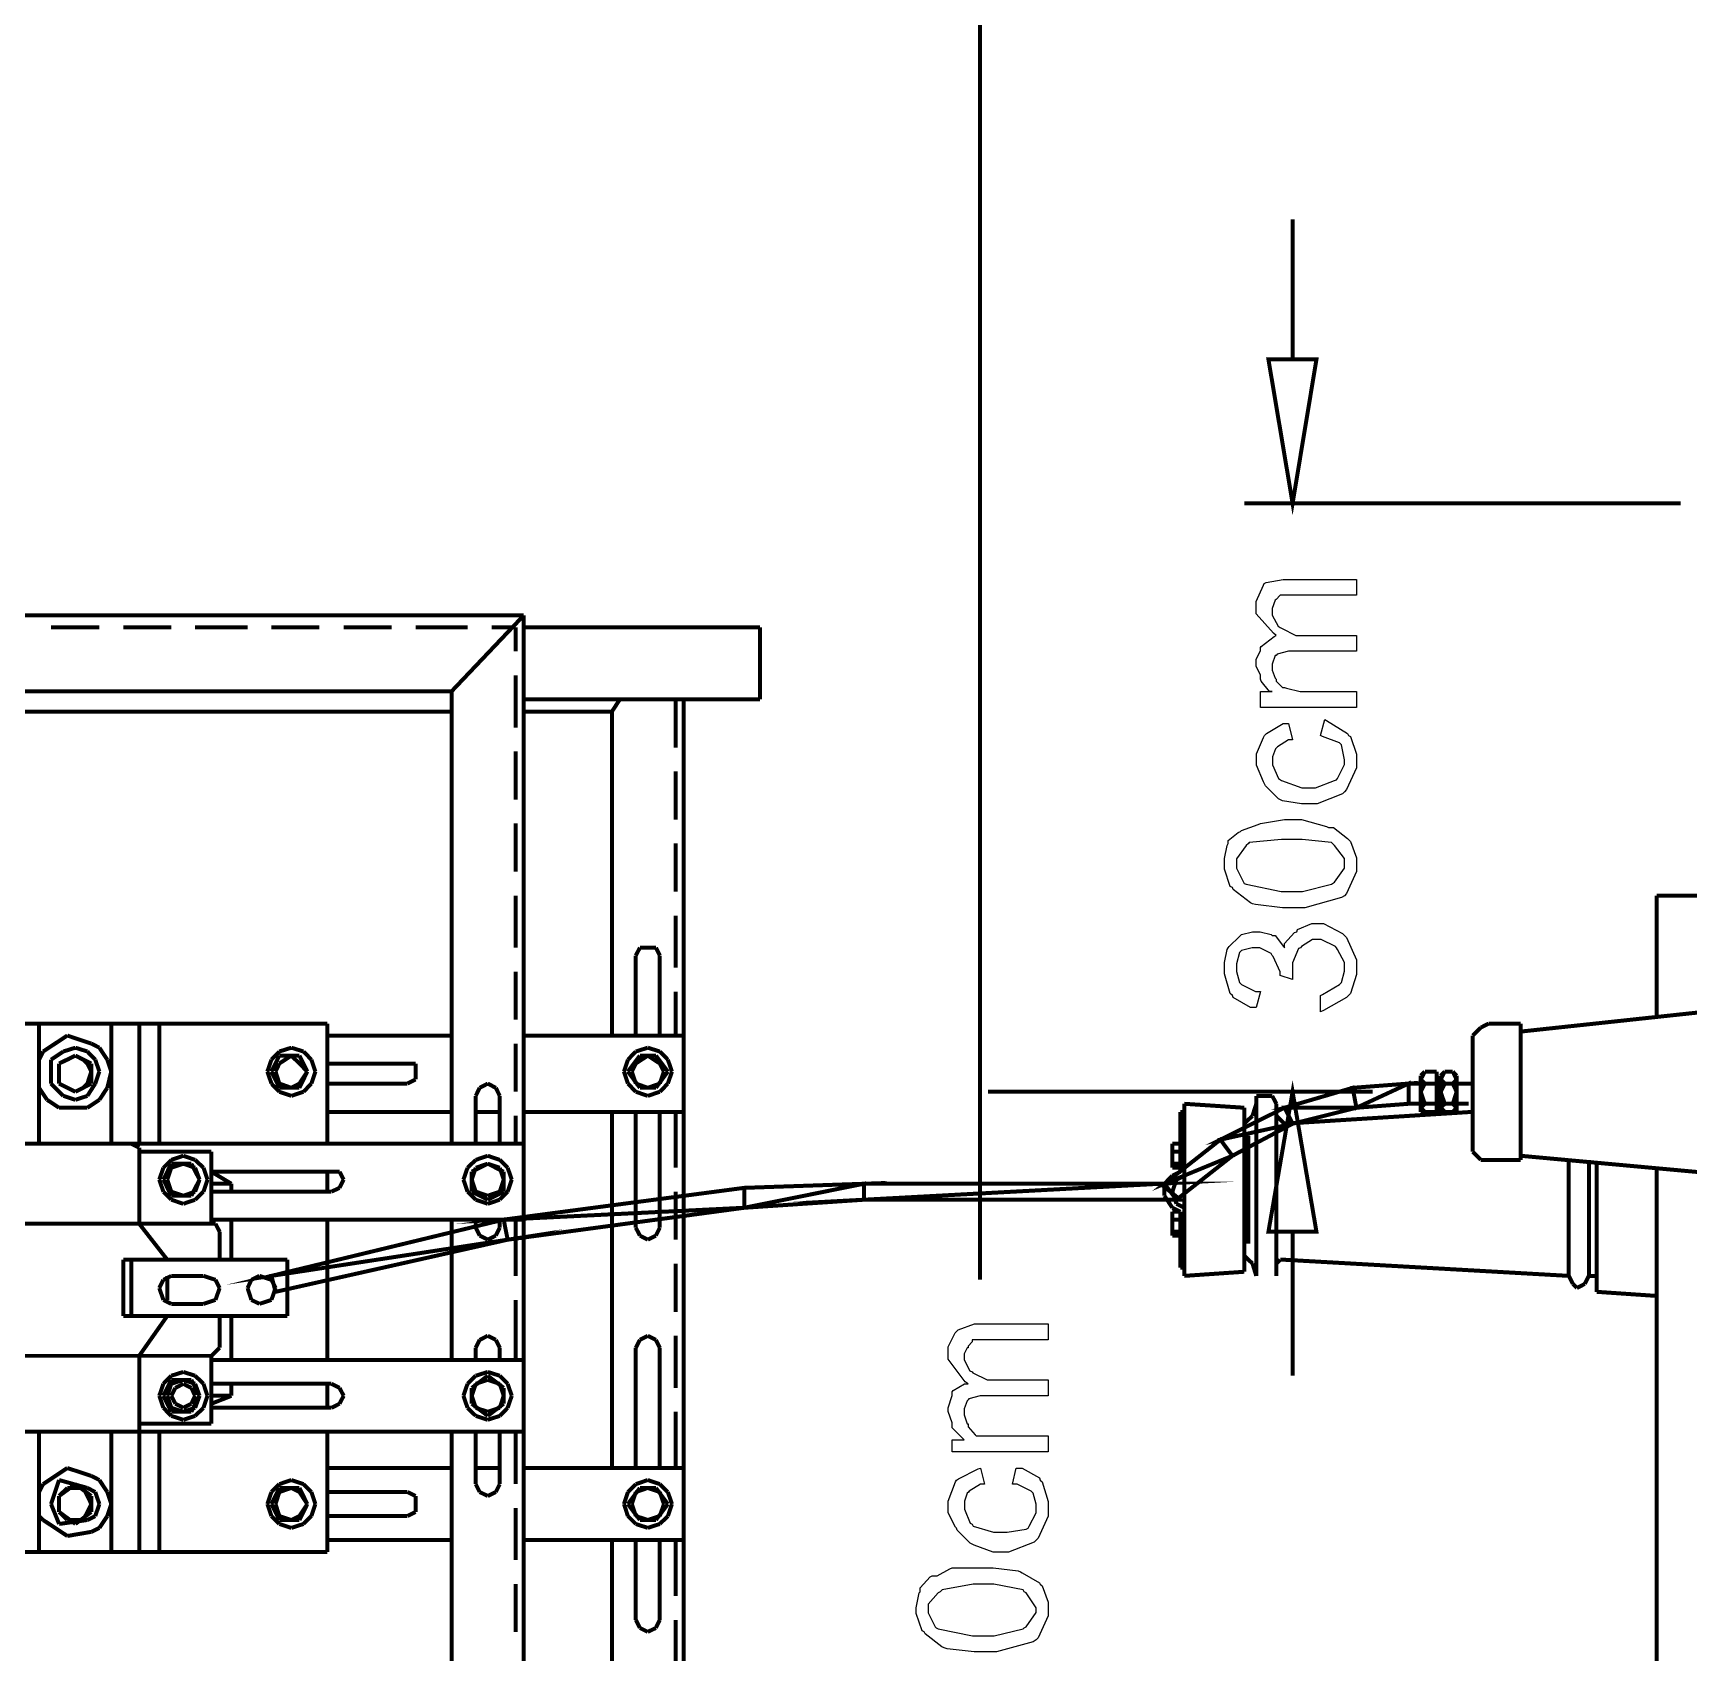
# Model space of a CAD drawing. Header units: metres. Extents: x 3290 to 4536, y 1562 to 1983.
# Drawn here: x 4135.54 to 4146.43, y 1718.57 to 1729.22 of the extents above; entities that cross this region are included whole.
import ezdxf

# ---------------------------------------------------------------- set-up
doc = ezdxf.new("R2010")
doc.units = ezdxf.units.M
for name, color, linetype in [('C00-00-00-BLACK', 7, 'Continuous'), ('C00-00-FF', 5, 'Continuous'), ('C00-7E-FF', 150, 'Continuous'), ('CFF-00-00', 1, 'Continuous'), ('CFF-7E-00', 30, 'Continuous')]:
    doc.layers.add(name, color=color, linetype=linetype)

msp = doc.modelspace()

# ---------------------------------------------------------------- linework, layer by layer
at = {"layer": 'C00-00-00-BLACK', "const_width": 0.0263}
for points in [[(4132.836, 1725.393), (4138.764, 1725.393)], [(4138.289, 1724.893), (4138.764, 1725.393)], [(4138.764, 1725.393), (4138.764, 1706.253)], [(4135.654, 1725.314), (4135.972, 1725.314)], [(4136.129, 1725.314), (4136.445, 1725.314)], [(4136.602, 1725.314), (4136.947, 1725.314)], [(4137.104, 1725.314), (4137.42, 1725.314)], [(4137.579, 1725.314), (4137.894, 1725.314)], [(4138.052, 1725.314), (4138.394, 1725.314)], [(4138.553, 1725.314), (4138.711, 1725.314)], [(4138.711, 1725.314), (4138.711, 1725.157)], [(4138.764, 1725.314), (4140.318, 1725.314)], [(4140.318, 1725.314), (4140.318, 1724.84)], [(4138.711, 1724.998), (4138.711, 1724.655)], [(4133.337, 1724.893), (4138.289, 1724.893)], [(4138.289, 1724.893), (4138.289, 1721.917)], [(4138.764, 1724.84), (4140.318, 1724.84)], [(4139.344, 1724.76), (4139.396, 1724.84)], [(4139.764, 1724.84), (4139.764, 1724.523)], [(4139.817, 1724.84), (4139.817, 1706.805)], [(4133.337, 1724.76), (4138.289, 1724.76)], [(4138.764, 1724.76), (4139.317, 1724.76)], [(4138.764, 1724.76), (4139.344, 1724.76)], [(4139.344, 1724.76), (4139.344, 1722.629)], [(4138.711, 1724.498), (4138.711, 1724.181)], [(4139.764, 1724.366), (4139.764, 1724.05)], [(4138.711, 1724.024), (4138.711, 1723.708)], [(4139.764, 1723.893), (4139.764, 1723.576)], [(4138.711, 1723.549), (4138.711, 1723.207)], [(4146.218, 1723.549), (4146.772, 1723.549)], [(4146.218, 1722.76), (4146.218, 1723.549)], [(4139.764, 1723.417), (4139.764, 1723.076)], [(4139.528, 1723.207), (4139.501, 1723.155)], [(4139.58, 1723.207), (4139.528, 1723.207)], [(4139.633, 1723.207), (4139.58, 1723.207)], [(4139.659, 1723.155), (4139.633, 1723.207)], [(4138.711, 1723.049), (4138.711, 1722.734)], [(4139.501, 1723.155), (4139.501, 1722.629)], [(4139.659, 1723.155), (4139.659, 1722.629)], [(4139.764, 1722.918), (4139.764, 1722.629)], [(4145.322, 1722.655), (4147.034, 1722.839)], [(4134.128, 1722.708), (4137.472, 1722.708)], [(4135.575, 1721.917), (4135.575, 1722.708)], [(4135.761, 1722.629), (4135.602, 1722.524)], [(4135.919, 1722.576), (4135.761, 1722.629)], [(4136.05, 1721.917), (4136.05, 1722.708)], [(4136.234, 1722.708), (4136.234, 1721.917)], [(4136.366, 1722.708), (4136.366, 1721.917)], [(4137.472, 1722.708), (4137.472, 1721.917)], [(4137.472, 1722.629), (4138.289, 1722.629)], [(4138.764, 1722.629), (4139.817, 1722.629)], [(4145.06, 1722.681), (4145.007, 1722.629)], [(4145.007, 1722.629), (4145.007, 1722.576)], [(4145.112, 1722.708), (4145.06, 1722.681)], [(4145.322, 1722.708), (4145.112, 1722.708)], [(4145.322, 1721.811), (4145.322, 1722.708)], [(4135.602, 1722.524), (4135.575, 1722.47)], [(4135.735, 1722.524), (4135.654, 1722.47)], [(4135.814, 1722.549), (4135.735, 1722.524)], [(4135.893, 1722.524), (4135.814, 1722.549)], [(4135.945, 1722.47), (4135.893, 1722.524)], [(4135.972, 1722.549), (4135.919, 1722.576)], [(4136.024, 1722.47), (4135.972, 1722.549)], [(4137.156, 1722.524), (4137.104, 1722.47)], [(4137.235, 1722.549), (4137.156, 1722.524)], [(4137.315, 1722.524), (4137.235, 1722.549)], [(4137.367, 1722.47), (4137.315, 1722.524)], [(4138.711, 1722.576), (4138.711, 1722.259)], [(4139.501, 1722.524), (4139.449, 1722.47)], [(4139.58, 1722.549), (4139.501, 1722.524)], [(4139.659, 1722.524), (4139.58, 1722.549)], [(4139.712, 1722.47), (4139.659, 1722.524)], [(4145.007, 1721.917), (4145.007, 1722.576)], [(4135.575, 1722.47), (4135.575, 1722.392)], [(4135.654, 1722.47), (4135.654, 1722.392)], [(4135.814, 1722.497), (4135.707, 1722.445)], [(4135.761, 1722.47), (4135.707, 1722.445)], [(4135.707, 1722.445), (4135.707, 1722.313)], [(4135.707, 1722.445), (4135.707, 1722.392)], [(4135.814, 1722.497), (4135.761, 1722.47)], [(4135.919, 1722.445), (4135.814, 1722.497)], [(4135.866, 1722.47), (4135.814, 1722.497)], [(4135.893, 1722.445), (4135.866, 1722.47)], [(4135.919, 1722.392), (4135.893, 1722.445)], [(4135.919, 1722.313), (4135.919, 1722.445)], [(4135.972, 1722.392), (4135.945, 1722.47)], [(4136.05, 1722.392), (4136.024, 1722.47)], [(4137.104, 1722.47), (4137.077, 1722.392)], [(4137.156, 1722.497), (4137.104, 1722.392)], [(4137.156, 1722.445), (4137.131, 1722.392)], [(4137.235, 1722.497), (4137.156, 1722.445)], [(4137.288, 1722.497), (4137.156, 1722.497)], [(4137.288, 1722.445), (4137.235, 1722.497)], [(4137.34, 1722.392), (4137.288, 1722.497)], [(4137.34, 1722.392), (4137.288, 1722.445)], [(4137.393, 1722.392), (4137.367, 1722.47)], [(4137.472, 1722.445), (4137.999, 1722.445)], [(4138.052, 1722.445), (4137.999, 1722.445)], [(4138.052, 1722.392), (4138.052, 1722.445)], [(4139.449, 1722.47), (4139.423, 1722.392)], [(4139.528, 1722.497), (4139.449, 1722.392)], [(4139.501, 1722.445), (4139.475, 1722.392)], [(4139.58, 1722.497), (4139.501, 1722.445)], [(4139.633, 1722.497), (4139.528, 1722.497)], [(4139.659, 1722.445), (4139.58, 1722.497)], [(4139.712, 1722.392), (4139.633, 1722.497)], [(4139.686, 1722.392), (4139.659, 1722.445)], [(4139.739, 1722.392), (4139.712, 1722.47)], [(4135.575, 1722.392), (4135.575, 1722.285)], [(4135.654, 1722.392), (4135.654, 1722.313)], [(4135.654, 1722.313), (4135.735, 1722.232)], [(4135.707, 1722.392), (4135.707, 1722.313)], [(4135.707, 1722.313), (4135.814, 1722.259)], [(4135.707, 1722.313), (4135.761, 1722.285)], [(4135.814, 1722.259), (4135.919, 1722.313)], [(4135.866, 1722.285), (4135.893, 1722.313)], [(4135.893, 1722.313), (4135.919, 1722.392)], [(4135.893, 1722.232), (4135.945, 1722.313)], [(4135.945, 1722.313), (4135.972, 1722.392)], [(4136.024, 1722.285), (4136.05, 1722.392)], [(4137.077, 1722.392), (4137.104, 1722.313)], [(4137.104, 1722.392), (4137.156, 1722.285)], [(4137.104, 1722.313), (4137.156, 1722.259)], [(4137.131, 1722.392), (4137.156, 1722.313)], [(4137.156, 1722.313), (4137.235, 1722.285)], [(4137.235, 1722.285), (4137.288, 1722.313)], [(4137.288, 1722.313), (4137.34, 1722.392)], [(4137.288, 1722.285), (4137.34, 1722.392)], [(4137.315, 1722.259), (4137.367, 1722.313)], [(4137.367, 1722.313), (4137.393, 1722.392)], [(4137.472, 1722.313), (4137.999, 1722.313)], [(4137.999, 1722.313), (4138.052, 1722.34)], [(4138.052, 1722.34), (4138.052, 1722.392)], [(4138.527, 1722.313), (4138.474, 1722.285)], [(4138.58, 1722.285), (4138.527, 1722.313)], [(4139.423, 1722.392), (4139.449, 1722.313)], [(4139.449, 1722.392), (4139.528, 1722.285)], [(4139.449, 1722.313), (4139.501, 1722.259)], [(4139.475, 1722.392), (4139.501, 1722.313)], [(4139.501, 1722.313), (4139.58, 1722.285)], [(4139.58, 1722.285), (4139.659, 1722.313)], [(4139.633, 1722.285), (4139.712, 1722.392)], [(4139.659, 1722.313), (4139.686, 1722.392)], [(4139.659, 1722.259), (4139.712, 1722.313)], [(4139.712, 1722.313), (4139.739, 1722.392)], [(4144.585, 1722.313), (4144.585, 1722.18)], [(4144.585, 1722.313), (4144.665, 1722.313)], [(4144.585, 1722.313), (4144.585, 1722.18)], [(4144.692, 1722.392), (4144.665, 1722.34)], [(4144.692, 1722.392), (4144.665, 1722.365)], [(4144.665, 1722.365), (4144.665, 1722.127)], [(4144.665, 1722.34), (4144.692, 1722.313)], [(4144.692, 1722.313), (4144.665, 1722.259)], [(4144.77, 1722.392), (4144.692, 1722.392)], [(4144.692, 1722.313), (4144.77, 1722.313)], [(4144.692, 1722.313), (4144.77, 1722.313)], [(4144.77, 1722.34), (4144.77, 1722.392)], [(4144.77, 1722.392), (4144.77, 1722.365)], [(4144.77, 1722.365), (4144.77, 1722.127)], [(4144.77, 1722.313), (4144.77, 1722.34)], [(4144.77, 1722.259), (4144.77, 1722.313)], [(4144.77, 1722.313), (4144.796, 1722.313)], [(4144.77, 1722.313), (4144.796, 1722.313)], [(4144.823, 1722.392), (4144.796, 1722.34)], [(4144.823, 1722.392), (4144.796, 1722.365)], [(4144.796, 1722.365), (4144.796, 1722.127)], [(4144.796, 1722.34), (4144.823, 1722.313)], [(4144.823, 1722.313), (4144.796, 1722.259)], [(4144.876, 1722.392), (4144.823, 1722.392)], [(4144.823, 1722.313), (4144.876, 1722.313)], [(4144.823, 1722.313), (4144.876, 1722.313)], [(4144.901, 1722.34), (4144.876, 1722.392)], [(4144.876, 1722.392), (4144.901, 1722.365)], [(4144.876, 1722.313), (4144.901, 1722.34)], [(4144.901, 1722.259), (4144.876, 1722.313)], [(4144.901, 1722.365), (4144.901, 1722.127)], [(4144.901, 1722.313), (4145.007, 1722.313)], [(4135.575, 1722.285), (4135.628, 1722.206)], [(4135.628, 1722.206), (4135.707, 1722.154)], [(4135.735, 1722.232), (4135.814, 1722.206)], [(4135.761, 1722.285), (4135.814, 1722.259)], [(4135.814, 1722.259), (4135.866, 1722.285)], [(4135.814, 1722.206), (4135.893, 1722.232)], [(4135.893, 1722.154), (4135.972, 1722.206)], [(4135.972, 1722.206), (4136.024, 1722.285)], [(4137.156, 1722.285), (4137.288, 1722.285)], [(4137.156, 1722.259), (4137.235, 1722.232)], [(4137.235, 1722.232), (4137.315, 1722.259)], [(4138.474, 1722.285), (4138.448, 1722.232)], [(4138.448, 1722.232), (4138.448, 1721.917)], [(4138.606, 1722.232), (4138.58, 1722.285)], [(4138.606, 1722.232), (4138.606, 1721.917)], [(4139.501, 1722.259), (4139.58, 1722.232)], [(4139.528, 1722.285), (4139.633, 1722.285)], [(4139.58, 1722.232), (4139.659, 1722.259)], [(4143.11, 1722.18), (4143.504, 1722.154)], [(4143.11, 1721.048), (4143.11, 1722.18)], [(4143.583, 1722.18), (4143.558, 1722.101)], [(4143.636, 1722.232), (4143.583, 1722.232)], [(4143.583, 1722.232), (4143.583, 1722.18)], [(4143.583, 1721.048), (4143.583, 1722.18)], [(4143.688, 1722.232), (4143.636, 1722.232)], [(4143.715, 1722.18), (4143.688, 1722.232)], [(4143.715, 1722.18), (4143.715, 1722.101)], [(4143.715, 1721.048), (4143.715, 1722.18)], [(4144.585, 1722.18), (4144.665, 1722.18)], [(4144.665, 1722.259), (4144.692, 1722.18)], [(4144.692, 1722.18), (4144.665, 1722.154)], [(4144.692, 1722.18), (4144.77, 1722.18)], [(4144.77, 1722.18), (4144.692, 1722.18)], [(4144.77, 1722.18), (4144.77, 1722.259)], [(4144.77, 1722.154), (4144.77, 1722.18)], [(4144.77, 1722.18), (4144.796, 1722.18)], [(4144.796, 1722.18), (4144.77, 1722.18)], [(4144.796, 1722.259), (4144.823, 1722.18)], [(4144.823, 1722.18), (4144.796, 1722.154)], [(4144.823, 1722.18), (4144.876, 1722.18)], [(4144.876, 1722.18), (4144.823, 1722.18)], [(4144.876, 1722.18), (4144.901, 1722.259)], [(4144.901, 1722.154), (4144.876, 1722.18)], [(4144.901, 1722.18), (4144.98, 1722.18)], [(4135.707, 1722.154), (4135.814, 1722.154)], [(4135.814, 1722.154), (4135.893, 1722.154)], [(4137.472, 1722.127), (4138.289, 1722.127)], [(4138.448, 1722.127), (4138.606, 1722.127)], [(4138.711, 1722.101), (4138.711, 1721.917)], [(4138.764, 1722.127), (4139.817, 1722.127)], [(4139.344, 1722.127), (4139.344, 1719.784)], [(4139.501, 1722.127), (4139.501, 1721.365)], [(4139.659, 1722.127), (4139.659, 1721.365)], [(4139.764, 1722.127), (4139.764, 1721.759)], [(4143.11, 1722.127), (4143.084, 1722.127)], [(4143.084, 1721.733), (4143.084, 1722.127)], [(4143.504, 1721.075), (4143.504, 1722.154)], [(4143.558, 1722.101), (4143.504, 1722.049)], [(4143.715, 1722.101), (4143.741, 1722.075)], [(4143.741, 1722.075), (4143.769, 1722.049)], [(4145.007, 1722.127), (4143.769, 1722.049)], [(4144.665, 1722.154), (4144.692, 1722.127)], [(4144.665, 1722.127), (4144.692, 1722.127)], [(4144.77, 1722.127), (4144.692, 1722.127)], [(4144.77, 1722.127), (4144.77, 1722.154)], [(4144.77, 1722.127), (4144.796, 1722.127)], [(4144.796, 1722.154), (4144.823, 1722.127)], [(4144.796, 1722.127), (4144.823, 1722.127)], [(4144.876, 1722.127), (4144.823, 1722.127)], [(4144.876, 1722.127), (4144.901, 1722.154)], [(4144.876, 1722.127), (4144.901, 1722.127)], [(4143.531, 1721.26), (4143.531, 1721.97)], [(4143.715, 1721.26), (4143.715, 1721.97)], [(4132.836, 1721.917), (4138.764, 1721.917)], [(4136.234, 1721.891), (4136.182, 1721.917)], [(4136.234, 1721.865), (4136.234, 1721.891)], [(4136.234, 1721.865), (4136.709, 1721.865)], [(4136.234, 1721.865), (4136.234, 1721.391)], [(4136.709, 1721.865), (4136.709, 1721.391)], [(4143.031, 1721.917), (4143.084, 1721.917)], [(4143.031, 1721.917), (4143.031, 1721.865)], [(4143.031, 1721.917), (4143.031, 1721.891)], [(4143.031, 1721.759), (4143.031, 1721.891)], [(4143.031, 1721.865), (4143.084, 1721.865)], [(4143.031, 1721.865), (4143.031, 1721.786)], [(4145.007, 1721.917), (4145.007, 1721.865)], [(4145.007, 1721.865), (4145.06, 1721.811)], [(4136.393, 1721.759), (4136.366, 1721.681)], [(4136.445, 1721.811), (4136.393, 1721.759)], [(4136.445, 1721.786), (4136.393, 1721.681)], [(4136.445, 1721.759), (4136.419, 1721.681)], [(4136.524, 1721.838), (4136.445, 1721.811)], [(4136.524, 1721.786), (4136.445, 1721.759)], [(4136.577, 1721.786), (4136.445, 1721.786)], [(4136.602, 1721.811), (4136.524, 1721.838)], [(4136.602, 1721.759), (4136.524, 1721.786)], [(4136.631, 1721.681), (4136.577, 1721.786)], [(4136.657, 1721.759), (4136.602, 1721.811)], [(4136.631, 1721.681), (4136.602, 1721.759)], [(4136.683, 1721.681), (4136.657, 1721.759)], [(4138.394, 1721.759), (4138.367, 1721.681)], [(4138.448, 1721.811), (4138.394, 1721.759)], [(4138.527, 1721.786), (4138.422, 1721.733)], [(4138.448, 1721.759), (4138.422, 1721.681)], [(4138.527, 1721.838), (4138.448, 1721.811)], [(4138.527, 1721.786), (4138.448, 1721.759)], [(4138.606, 1721.811), (4138.527, 1721.838)], [(4138.632, 1721.733), (4138.527, 1721.786)], [(4138.606, 1721.759), (4138.527, 1721.786)], [(4138.658, 1721.759), (4138.606, 1721.811)], [(4138.632, 1721.681), (4138.606, 1721.759)], [(4138.685, 1721.681), (4138.658, 1721.759)], [(4143.031, 1721.786), (4143.031, 1721.759)], [(4143.031, 1721.786), (4143.084, 1721.786)], [(4143.031, 1721.759), (4143.084, 1721.759)], [(4143.031, 1721.759), (4143.058, 1721.759)], [(4145.06, 1721.811), (4145.112, 1721.811)], [(4145.112, 1721.811), (4145.322, 1721.811)], [(4145.322, 1721.838), (4147.034, 1721.681)], [(4145.639, 1721.048), (4145.639, 1721.811)], [(4145.771, 1721.048), (4145.771, 1721.811)], [(4145.823, 1720.943), (4145.823, 1721.786)], [(4146.218, 1716.336), (4146.218, 1721.759)], [(4136.366, 1721.681), (4136.393, 1721.602)], [(4136.393, 1721.681), (4136.445, 1721.575)], [(4136.419, 1721.681), (4136.445, 1721.602)], [(4136.577, 1721.575), (4136.631, 1721.681)], [(4136.602, 1721.602), (4136.631, 1721.681)], [(4136.657, 1721.602), (4136.683, 1721.681)], [(4136.709, 1721.733), (4136.841, 1721.654)], [(4137.499, 1721.733), (4136.709, 1721.733)], [(4136.709, 1721.654), (4136.841, 1721.654)], [(4136.841, 1721.654), (4136.841, 1721.602)], [(4137.472, 1721.733), (4137.472, 1721.602)], [(4137.552, 1721.733), (4137.499, 1721.733)], [(4137.579, 1721.681), (4137.552, 1721.733)], [(4137.552, 1721.627), (4137.579, 1721.681)], [(4138.367, 1721.681), (4138.394, 1721.602)], [(4138.422, 1721.733), (4138.422, 1721.602)], [(4138.422, 1721.681), (4138.448, 1721.602)], [(4138.606, 1721.602), (4138.632, 1721.681)], [(4138.632, 1721.602), (4138.632, 1721.733)], [(4138.658, 1721.602), (4138.685, 1721.681)], [(4143.031, 1721.707), (4142.979, 1721.654)], [(4142.979, 1721.654), (4142.979, 1721.575)], [(4143.084, 1721.733), (4143.031, 1721.707)], [(4143.058, 1721.681), (4143.031, 1721.602)], [(4143.11, 1721.707), (4143.058, 1721.681)], [(4136.393, 1721.602), (4136.445, 1721.549)], [(4136.445, 1721.602), (4136.524, 1721.575)], [(4136.445, 1721.575), (4136.577, 1721.575)], [(4136.445, 1721.549), (4136.524, 1721.522)], [(4136.524, 1721.575), (4136.602, 1721.602)], [(4136.524, 1721.522), (4136.602, 1721.549)], [(4136.602, 1721.549), (4136.657, 1721.602)], [(4137.499, 1721.602), (4136.709, 1721.602)], [(4137.499, 1721.602), (4137.552, 1721.627)], [(4138.394, 1721.602), (4138.448, 1721.549)], [(4138.422, 1721.602), (4138.527, 1721.549)], [(4138.448, 1721.602), (4138.527, 1721.575)], [(4138.448, 1721.549), (4138.527, 1721.522)], [(4138.527, 1721.549), (4138.632, 1721.602)], [(4138.527, 1721.575), (4138.606, 1721.602)], [(4138.527, 1721.522), (4138.606, 1721.549)], [(4138.606, 1721.549), (4138.658, 1721.602)], [(4139.764, 1721.602), (4139.764, 1721.286)], [(4142.979, 1721.575), (4143.031, 1721.496)], [(4143.031, 1721.602), (4143.058, 1721.522)], [(4136.709, 1721.418), (4138.764, 1721.418)], [(4136.841, 1721.418), (4136.841, 1721.154)], [(4137.472, 1721.418), (4137.472, 1720.495)], [(4138.289, 1721.418), (4138.289, 1720.495)], [(4138.448, 1721.418), (4138.448, 1721.365)], [(4138.606, 1721.418), (4138.606, 1721.365)], [(4138.711, 1721.418), (4138.711, 1721.048)], [(4143.031, 1721.496), (4143.084, 1721.47)], [(4143.031, 1721.47), (4143.031, 1721.444)], [(4143.031, 1721.47), (4143.031, 1721.418)], [(4143.031, 1721.47), (4143.084, 1721.47)], [(4143.031, 1721.313), (4143.031, 1721.444)], [(4143.031, 1721.418), (4143.031, 1721.338)], [(4143.031, 1721.418), (4143.084, 1721.418)], [(4143.058, 1721.522), (4143.11, 1721.496)], [(4143.084, 1721.102), (4143.084, 1721.47)], [(4136.709, 1721.391), (4134.918, 1721.391)], [(4136.234, 1721.391), (4136.419, 1721.154)], [(4136.736, 1721.391), (4136.709, 1721.391)], [(4136.763, 1721.338), (4136.736, 1721.391)], [(4136.763, 1721.154), (4136.763, 1721.338)], [(4138.448, 1721.365), (4138.474, 1721.313)], [(4138.474, 1721.313), (4138.527, 1721.286)], [(4138.527, 1721.286), (4138.58, 1721.313)], [(4138.58, 1721.313), (4138.606, 1721.365)], [(4139.501, 1721.365), (4139.528, 1721.313)], [(4139.528, 1721.313), (4139.58, 1721.286)], [(4139.58, 1721.286), (4139.633, 1721.313)], [(4139.633, 1721.313), (4139.659, 1721.365)], [(4143.031, 1721.338), (4143.031, 1721.313)], [(4143.031, 1721.338), (4143.084, 1721.338)], [(4143.031, 1721.313), (4143.058, 1721.313)], [(4143.031, 1721.313), (4143.084, 1721.313)], [(4136.129, 1721.154), (4136.129, 1720.785)], [(4137.209, 1721.154), (4136.129, 1721.154)], [(4136.182, 1721.154), (4136.182, 1720.785)], [(4137.209, 1721.154), (4137.209, 1720.785)], [(4139.764, 1721.129), (4139.764, 1720.811)], [(4143.11, 1721.102), (4143.084, 1721.102)], [(4143.558, 1721.129), (4143.504, 1721.181)], [(4143.583, 1721.048), (4143.558, 1721.129)], [(4143.715, 1721.129), (4143.741, 1721.154)], [(4143.715, 1721.048), (4143.715, 1721.129)], [(4143.741, 1721.154), (4143.769, 1721.154)], [(4145.639, 1721.048), (4143.769, 1721.154)], [(4136.393, 1721.022), (4136.366, 1720.968)], [(4136.445, 1721.048), (4136.393, 1721.022)], [(4136.419, 1720.89), (4136.419, 1721.048)], [(4136.445, 1721.048), (4136.657, 1721.048)], [(4136.736, 1721.022), (4136.657, 1721.048)], [(4136.763, 1720.968), (4136.736, 1721.022)], [(4136.972, 1721.022), (4136.947, 1720.968)], [(4137.025, 1721.048), (4136.972, 1721.022)], [(4137.104, 1721.022), (4137.025, 1721.048)], [(4137.131, 1720.968), (4137.104, 1721.022)], [(4143.11, 1721.048), (4143.504, 1721.075)], [(4145.639, 1721.048), (4145.666, 1720.995)], [(4145.666, 1720.995), (4145.692, 1720.968)], [(4145.692, 1720.968), (4145.744, 1720.995)], [(4145.744, 1720.995), (4145.771, 1721.048)], [(4145.823, 1721.048), (4145.771, 1721.048)], [(4136.366, 1720.968), (4136.393, 1720.89)], [(4136.393, 1720.89), (4136.445, 1720.864)], [(4136.657, 1720.864), (4136.736, 1720.89)], [(4136.736, 1720.89), (4136.763, 1720.968)], [(4136.947, 1720.968), (4136.972, 1720.89)], [(4136.972, 1720.89), (4137.025, 1720.864)], [(4137.025, 1720.864), (4137.104, 1720.89)], [(4137.104, 1720.89), (4137.131, 1720.968)], [(4138.711, 1720.89), (4138.711, 1720.495)], [(4146.218, 1720.916), (4145.823, 1720.943)], [(4137.209, 1720.785), (4136.129, 1720.785)], [(4136.234, 1720.522), (4136.419, 1720.785)], [(4136.445, 1720.864), (4136.657, 1720.864)], [(4136.763, 1720.575), (4136.763, 1720.785)], [(4136.841, 1720.785), (4136.841, 1720.495)], [(4138.527, 1720.654), (4138.474, 1720.627)], [(4138.58, 1720.627), (4138.527, 1720.654)], [(4139.58, 1720.654), (4139.528, 1720.627)], [(4139.633, 1720.627), (4139.58, 1720.654)], [(4139.764, 1720.654), (4139.764, 1720.311)], [(4136.709, 1720.522), (4136.736, 1720.549)], [(4136.736, 1720.549), (4136.763, 1720.575)], [(4138.474, 1720.627), (4138.448, 1720.575)], [(4138.448, 1720.575), (4138.448, 1720.495)], [(4138.606, 1720.575), (4138.58, 1720.627)], [(4138.606, 1720.575), (4138.606, 1720.495)], [(4139.528, 1720.627), (4139.501, 1720.575)], [(4139.501, 1720.575), (4139.501, 1719.784)], [(4139.659, 1720.575), (4139.633, 1720.627)], [(4139.659, 1720.575), (4139.659, 1719.784)], [(4136.709, 1720.522), (4134.918, 1720.522)], [(4136.234, 1720.522), (4136.234, 1720.075)], [(4136.709, 1720.522), (4136.709, 1720.075)], [(4136.709, 1720.495), (4138.764, 1720.495)], [(4136.393, 1720.338), (4136.366, 1720.259)], [(4136.445, 1720.391), (4136.393, 1720.338)], [(4136.445, 1720.364), (4136.393, 1720.259)], [(4136.445, 1720.338), (4136.419, 1720.259)], [(4136.524, 1720.416), (4136.445, 1720.391)], [(4136.524, 1720.364), (4136.445, 1720.338)], [(4136.577, 1720.364), (4136.445, 1720.364)], [(4136.524, 1720.338), (4136.472, 1720.311)], [(4136.602, 1720.391), (4136.524, 1720.416)], [(4136.602, 1720.338), (4136.524, 1720.364)], [(4136.577, 1720.311), (4136.524, 1720.338)], [(4136.631, 1720.259), (4136.577, 1720.364)], [(4136.657, 1720.338), (4136.602, 1720.391)], [(4136.631, 1720.259), (4136.602, 1720.338)], [(4136.683, 1720.259), (4136.657, 1720.338)], [(4137.499, 1720.338), (4136.709, 1720.338)], [(4136.841, 1720.338), (4136.841, 1720.259)], [(4137.472, 1720.338), (4137.472, 1720.18)], [(4137.552, 1720.311), (4137.499, 1720.338)], [(4138.394, 1720.338), (4138.367, 1720.259)], [(4138.448, 1720.391), (4138.394, 1720.338)], [(4138.527, 1720.391), (4138.422, 1720.311)], [(4138.448, 1720.338), (4138.422, 1720.259)], [(4138.527, 1720.416), (4138.448, 1720.391)], [(4138.527, 1720.364), (4138.448, 1720.338)], [(4138.606, 1720.391), (4138.527, 1720.416)], [(4138.632, 1720.311), (4138.527, 1720.391)], [(4138.606, 1720.338), (4138.527, 1720.364)], [(4138.658, 1720.338), (4138.606, 1720.391)], [(4138.632, 1720.259), (4138.606, 1720.338)], [(4138.685, 1720.259), (4138.658, 1720.338)], [(4136.366, 1720.259), (4136.393, 1720.18)], [(4136.393, 1720.259), (4136.445, 1720.154)], [(4136.419, 1720.259), (4136.445, 1720.18)], [(4136.472, 1720.311), (4136.445, 1720.259)], [(4136.445, 1720.259), (4136.472, 1720.207)], [(4136.602, 1720.259), (4136.577, 1720.311)], [(4136.577, 1720.207), (4136.602, 1720.259)], [(4136.577, 1720.154), (4136.631, 1720.259)], [(4136.602, 1720.18), (4136.631, 1720.259)], [(4136.657, 1720.18), (4136.683, 1720.259)], [(4136.709, 1720.259), (4136.841, 1720.259)], [(4136.709, 1720.207), (4136.841, 1720.259)], [(4137.579, 1720.259), (4137.552, 1720.311)], [(4137.552, 1720.207), (4137.579, 1720.259)], [(4138.367, 1720.259), (4138.394, 1720.18)], [(4138.422, 1720.311), (4138.422, 1720.207)], [(4138.422, 1720.259), (4138.448, 1720.18)], [(4138.606, 1720.18), (4138.632, 1720.259)], [(4138.632, 1720.207), (4138.632, 1720.311)], [(4138.658, 1720.18), (4138.685, 1720.259)], [(4136.393, 1720.18), (4136.445, 1720.127)], [(4136.445, 1720.18), (4136.524, 1720.154)], [(4136.445, 1720.154), (4136.577, 1720.154)], [(4136.445, 1720.127), (4136.524, 1720.101)], [(4136.472, 1720.207), (4136.524, 1720.18)], [(4136.524, 1720.18), (4136.577, 1720.207)], [(4136.524, 1720.154), (4136.602, 1720.18)], [(4136.524, 1720.101), (4136.602, 1720.127)], [(4136.602, 1720.127), (4136.657, 1720.18)], [(4137.499, 1720.18), (4136.709, 1720.18)], [(4137.499, 1720.18), (4137.552, 1720.207)], [(4138.394, 1720.18), (4138.448, 1720.127)], [(4138.422, 1720.207), (4138.527, 1720.127)], [(4138.448, 1720.18), (4138.527, 1720.154)], [(4138.448, 1720.127), (4138.527, 1720.101)], [(4138.527, 1720.127), (4138.632, 1720.207)], [(4138.527, 1720.154), (4138.606, 1720.18)], [(4138.527, 1720.101), (4138.606, 1720.127)], [(4138.606, 1720.127), (4138.658, 1720.18)], [(4139.764, 1720.154), (4139.764, 1719.784)], [(4132.836, 1720.023), (4138.764, 1720.023)], [(4135.575, 1719.232), (4135.575, 1720.023)], [(4136.05, 1719.232), (4136.05, 1720.023)], [(4136.182, 1720.023), (4136.234, 1720.023)], [(4136.234, 1720.023), (4136.234, 1720.075)], [(4136.234, 1720.075), (4136.709, 1720.075)], [(4136.234, 1719.996), (4136.234, 1720.023)], [(4136.366, 1720.023), (4136.366, 1719.232)], [(4137.472, 1720.023), (4137.472, 1719.232)], [(4138.289, 1720.023), (4138.289, 1716.783)], [(4138.448, 1720.023), (4138.448, 1719.678)], [(4138.606, 1720.023), (4138.606, 1719.678)], [(4138.711, 1720.023), (4138.711, 1719.678)], [(4136.234, 1719.996), (4136.234, 1719.232)], [(4135.761, 1719.784), (4135.602, 1719.678)], [(4135.919, 1719.732), (4135.761, 1719.784)], [(4137.472, 1719.784), (4138.289, 1719.784)], [(4138.448, 1719.784), (4138.606, 1719.784)], [(4138.764, 1719.784), (4139.817, 1719.784)], [(4135.602, 1719.678), (4135.575, 1719.626)], [(4135.707, 1719.705), (4135.654, 1719.547)], [(4135.893, 1719.653), (4135.707, 1719.705)], [(4135.814, 1719.678), (4135.707, 1719.6)], [(4135.919, 1719.6), (4135.814, 1719.678)], [(4135.972, 1719.705), (4135.919, 1719.732)], [(4136.024, 1719.626), (4135.972, 1719.705)], [(4137.156, 1719.678), (4137.104, 1719.626)], [(4137.235, 1719.705), (4137.156, 1719.678)], [(4137.315, 1719.678), (4137.235, 1719.705)], [(4137.367, 1719.626), (4137.315, 1719.678)], [(4138.448, 1719.678), (4138.474, 1719.626)], [(4138.58, 1719.626), (4138.606, 1719.678)], [(4139.501, 1719.678), (4139.449, 1719.626)], [(4139.58, 1719.705), (4139.501, 1719.678)], [(4139.659, 1719.678), (4139.58, 1719.705)], [(4139.712, 1719.626), (4139.659, 1719.678)], [(4135.575, 1719.626), (4135.575, 1719.547)], [(4135.761, 1719.653), (4135.707, 1719.6)], [(4135.707, 1719.6), (4135.707, 1719.495)], [(4135.707, 1719.6), (4135.707, 1719.547)], [(4135.814, 1719.653), (4135.761, 1719.653)], [(4135.866, 1719.653), (4135.814, 1719.653)], [(4135.893, 1719.6), (4135.866, 1719.653)], [(4135.945, 1719.626), (4135.893, 1719.653)], [(4135.919, 1719.547), (4135.893, 1719.6)], [(4135.919, 1719.495), (4135.919, 1719.6)], [(4135.972, 1719.547), (4135.945, 1719.626)], [(4136.05, 1719.547), (4136.024, 1719.626)], [(4137.104, 1719.626), (4137.077, 1719.547)], [(4137.156, 1719.653), (4137.104, 1719.547)], [(4137.156, 1719.626), (4137.131, 1719.547)], [(4137.235, 1719.653), (4137.156, 1719.626)], [(4137.288, 1719.653), (4137.156, 1719.653)], [(4137.288, 1719.626), (4137.235, 1719.653)], [(4137.34, 1719.547), (4137.288, 1719.653)], [(4137.34, 1719.547), (4137.288, 1719.626)], [(4137.393, 1719.547), (4137.367, 1719.626)], [(4137.472, 1719.626), (4137.999, 1719.626)], [(4138.052, 1719.6), (4137.999, 1719.626)], [(4138.052, 1719.547), (4138.052, 1719.6)], [(4138.474, 1719.626), (4138.527, 1719.6)], [(4138.527, 1719.6), (4138.58, 1719.626)], [(4139.449, 1719.626), (4139.423, 1719.547)], [(4139.528, 1719.653), (4139.449, 1719.547)], [(4139.501, 1719.626), (4139.475, 1719.547)], [(4139.58, 1719.653), (4139.501, 1719.626)], [(4139.633, 1719.653), (4139.528, 1719.653)], [(4139.659, 1719.626), (4139.58, 1719.653)], [(4139.712, 1719.547), (4139.633, 1719.653)], [(4139.686, 1719.547), (4139.659, 1719.626)], [(4139.739, 1719.547), (4139.712, 1719.626)], [(4135.575, 1719.547), (4135.575, 1719.468)], [(4135.575, 1719.468), (4135.602, 1719.442)], [(4135.654, 1719.547), (4135.707, 1719.416)], [(4135.707, 1719.547), (4135.707, 1719.495)], [(4135.707, 1719.495), (4135.814, 1719.416)], [(4135.707, 1719.495), (4135.761, 1719.442)], [(4135.814, 1719.416), (4135.919, 1719.495)], [(4135.866, 1719.442), (4135.893, 1719.495)], [(4135.893, 1719.495), (4135.919, 1719.547)], [(4135.893, 1719.442), (4135.945, 1719.468)], [(4135.945, 1719.468), (4135.972, 1719.547)], [(4135.972, 1719.39), (4136.024, 1719.468)], [(4136.024, 1719.468), (4136.05, 1719.547)], [(4137.077, 1719.547), (4137.104, 1719.468)], [(4137.104, 1719.547), (4137.156, 1719.442)], [(4137.104, 1719.468), (4137.156, 1719.416)], [(4137.131, 1719.547), (4137.156, 1719.468)], [(4137.156, 1719.468), (4137.235, 1719.442)], [(4137.235, 1719.442), (4137.288, 1719.468)], [(4137.288, 1719.468), (4137.34, 1719.547)], [(4137.288, 1719.442), (4137.34, 1719.547)], [(4137.315, 1719.416), (4137.367, 1719.468)], [(4137.367, 1719.468), (4137.393, 1719.547)], [(4137.472, 1719.468), (4137.999, 1719.468)], [(4137.999, 1719.468), (4138.052, 1719.495)], [(4138.052, 1719.495), (4138.052, 1719.547)], [(4138.711, 1719.521), (4138.711, 1719.18)], [(4139.423, 1719.547), (4139.449, 1719.468)], [(4139.449, 1719.547), (4139.528, 1719.442)], [(4139.449, 1719.468), (4139.501, 1719.416)], [(4139.475, 1719.547), (4139.501, 1719.468)], [(4139.501, 1719.468), (4139.58, 1719.442)], [(4139.58, 1719.442), (4139.659, 1719.468)], [(4139.633, 1719.442), (4139.712, 1719.547)], [(4139.659, 1719.468), (4139.686, 1719.547)], [(4139.659, 1719.416), (4139.712, 1719.468)], [(4139.712, 1719.468), (4139.739, 1719.547)], [(4135.602, 1719.442), (4135.761, 1719.337)], [(4135.707, 1719.416), (4135.893, 1719.442)], [(4135.761, 1719.442), (4135.814, 1719.442)], [(4135.761, 1719.337), (4135.919, 1719.364)], [(4135.814, 1719.442), (4135.866, 1719.442)], [(4135.919, 1719.364), (4135.972, 1719.39)], [(4137.156, 1719.442), (4137.288, 1719.442)], [(4137.156, 1719.416), (4137.235, 1719.39)], [(4137.235, 1719.39), (4137.315, 1719.416)], [(4139.501, 1719.416), (4139.58, 1719.39)], [(4139.528, 1719.442), (4139.633, 1719.442)], [(4139.58, 1719.39), (4139.659, 1719.416)], [(4137.472, 1719.311), (4138.289, 1719.311)], [(4138.764, 1719.311), (4139.817, 1719.311)], [(4139.344, 1719.311), (4139.344, 1717.495)], [(4139.501, 1719.311), (4139.501, 1718.785)], [(4139.659, 1719.311), (4139.659, 1718.785)], [(4139.764, 1719.311), (4139.764, 1718.942)], [(4137.472, 1719.232), (4134.128, 1719.232)], [(4138.711, 1719.021), (4138.711, 1718.706)], [(4139.501, 1718.785), (4139.528, 1718.732)], [(4139.528, 1718.732), (4139.58, 1718.706)], [(4139.58, 1718.706), (4139.633, 1718.732)], [(4139.633, 1718.732), (4139.659, 1718.785)], [(4139.764, 1718.785), (4139.764, 1718.468)]]:
    msp.add_lwpolyline(points, dxfattribs=at)
at = {"layer": 'C00-00-FF', "const_width": 0.0263}
msp.add_lwpolyline([(4144.19, 1722.259), (4141.818, 1722.259)], dxfattribs=at)
at = {"layer": 'C00-7E-FF', "const_width": 0.0263}
for points in [[(4141.766, 1731.632), (4141.766, 1721.022)], [(4143.822, 1727.077), (4143.822, 1727.999)], [(4146.376, 1726.13), (4143.504, 1726.13)], [(4144.348, 1722.259), (4143.504, 1722.259)], [(4143.822, 1721.338), (4143.822, 1720.391)]]:
    msp.add_lwpolyline(points, dxfattribs=at)
for points in [[(4143.663, 1727.077), (4143.979, 1727.077), (4143.822, 1726.13), (4143.663, 1727.077)], [(4143.663, 1721.338), (4143.979, 1721.338), (4143.822, 1722.259), (4143.663, 1721.338)]]:
    msp.add_lwpolyline(points, close=True, dxfattribs=at)
at = {"layer": 'C00-7E-FF'}
for points in [[(4143.663, 1727.077), (4143.979, 1727.077), (4143.822, 1726.13), (4143.663, 1727.077)], [(4143.663, 1721.338), (4143.979, 1721.338), (4143.822, 1722.259), (4143.663, 1721.338)]]:
    msp.add_lwpolyline(points, close=True, dxfattribs=at)
at = {"layer": 'CFF-00-00', "const_width": 0.0263}
for points in [[(4144.217, 1722.285), (4144.242, 1722.154), (4143.769, 1722.154), (4144.217, 1722.285)], [(4144.585, 1722.18), (4144.585, 1722.313), (4144.242, 1722.154), (4144.585, 1722.18)], [(4144.585, 1722.313), (4144.242, 1722.154), (4144.217, 1722.285), (4144.585, 1722.313)], [(4143.769, 1722.154), (4143.822, 1722.049), (4143.347, 1721.944), (4143.769, 1722.154)], [(4143.822, 1722.049), (4143.347, 1721.944), (4143.426, 1721.838), (4143.822, 1722.049)], [(4144.242, 1722.154), (4143.769, 1722.154), (4143.822, 1722.049), (4144.242, 1722.154)], [(4143.347, 1721.944), (4143.426, 1721.838), (4142.979, 1721.654), (4143.347, 1721.944)], [(4143.426, 1721.838), (4142.979, 1721.654), (4143.058, 1721.549), (4143.426, 1721.838)], [(4141.002, 1721.549), (4141.002, 1721.654), (4140.214, 1721.496), (4141.002, 1721.549)], [(4141.002, 1721.654), (4140.214, 1721.496), (4140.214, 1721.627), (4141.002, 1721.654)], [(4143.084, 1721.549), (4142.952, 1721.654), (4141.002, 1721.549), (4143.084, 1721.549)], [(4142.952, 1721.654), (4141.002, 1721.549), (4141.002, 1721.654), (4142.952, 1721.654)], [(4140.214, 1721.627), (4140.214, 1721.496), (4138.632, 1721.418), (4140.214, 1721.627)], [(4138.632, 1721.418), (4138.658, 1721.286), (4137.104, 1721.048), (4138.632, 1721.418)], [(4140.214, 1721.496), (4138.632, 1721.418), (4138.658, 1721.286), (4140.214, 1721.496)], [(4138.658, 1721.286), (4137.104, 1721.048), (4137.131, 1720.943), (4138.658, 1721.286)]]:
    msp.add_lwpolyline(points, close=True, dxfattribs=at)
at = {"layer": 'CFF-00-00'}
for points in [[(4144.585, 1722.313), (4144.242, 1722.154), (4144.217, 1722.285), (4144.585, 1722.313)], [(4144.585, 1722.18), (4144.585, 1722.313), (4144.242, 1722.154), (4144.585, 1722.18)], [(4144.217, 1722.285), (4144.242, 1722.154), (4143.769, 1722.154), (4144.217, 1722.285)], [(4143.769, 1722.154), (4143.822, 1722.049), (4143.347, 1721.944), (4143.769, 1722.154)], [(4144.242, 1722.154), (4143.769, 1722.154), (4143.822, 1722.049), (4144.242, 1722.154)], [(4143.822, 1722.049), (4143.347, 1721.944), (4143.426, 1721.838), (4143.822, 1722.049)], [(4143.347, 1721.944), (4143.426, 1721.838), (4142.979, 1721.654), (4143.347, 1721.944)], [(4143.426, 1721.838), (4142.979, 1721.654), (4143.058, 1721.549), (4143.426, 1721.838)], [(4141.002, 1721.549), (4141.002, 1721.654), (4140.214, 1721.496), (4141.002, 1721.549)], [(4141.002, 1721.654), (4140.214, 1721.496), (4140.214, 1721.627), (4141.002, 1721.654)], [(4143.084, 1721.549), (4142.952, 1721.654), (4141.002, 1721.549), (4143.084, 1721.549)], [(4142.952, 1721.654), (4141.002, 1721.549), (4141.002, 1721.654), (4142.952, 1721.654)], [(4140.214, 1721.627), (4140.214, 1721.496), (4138.632, 1721.418), (4140.214, 1721.627)], [(4140.214, 1721.496), (4138.632, 1721.418), (4138.658, 1721.286), (4140.214, 1721.496)], [(4138.632, 1721.418), (4138.658, 1721.286), (4137.104, 1721.048), (4138.632, 1721.418)], [(4138.658, 1721.286), (4137.104, 1721.048), (4137.131, 1720.943), (4138.658, 1721.286)]]:
    msp.add_lwpolyline(points, close=True, dxfattribs=at)
at = {"layer": 'CFF-7E-00'}
for points in [[(4144.242, 1724.787), (4143.61, 1724.787), (4143.61, 1724.893), (4143.688, 1724.893), (4143.669, 1724.893), (4143.616, 1724.96), (4143.61, 1724.973), (4143.61, 1724.999), (4143.583, 1725.058), (4143.583, 1725.077), (4143.583, 1725.103), (4143.61, 1725.162), (4143.61, 1725.182), (4143.616, 1725.189), (4143.701, 1725.255), (4143.715, 1725.261), (4143.696, 1725.275), (4143.583, 1725.403), (4143.583, 1725.446), (4143.583, 1725.485), (4143.63, 1725.591), (4143.636, 1725.603), (4143.649, 1725.61), (4143.759, 1725.63), (4143.796, 1725.63), (4144.242, 1725.63), (4144.242, 1725.525), (4143.849, 1725.525), (4143.821, 1725.525), (4143.761, 1725.525), (4143.741, 1725.525), (4143.741, 1725.525), (4143.715, 1725.498), (4143.715, 1725.498), (4143.708, 1725.492), (4143.688, 1725.438), (4143.688, 1725.419), (4143.688, 1725.394), (4143.728, 1725.321), (4143.741, 1725.314), (4143.748, 1725.308), (4143.843, 1725.261), (4143.874, 1725.261), (4144.242, 1725.261), (4144.242, 1725.157), (4143.822, 1725.157), (4143.795, 1725.157), (4143.721, 1725.137), (4143.715, 1725.13), (4143.708, 1725.13), (4143.688, 1725.071), (4143.688, 1725.052), (4143.688, 1725.032), (4143.708, 1724.979), (4143.715, 1724.973), (4143.715, 1724.96), (4143.755, 1724.919), (4143.769, 1724.919), (4143.782, 1724.914), (4143.871, 1724.893), (4143.901, 1724.893), (4144.242, 1724.893), (4144.242, 1724.787)], [(4144.006, 1724.603), (4144.033, 1724.707), (4144.045, 1724.701), (4144.183, 1724.616), (4144.19, 1724.603), (4144.203, 1724.596), (4144.242, 1724.481), (4144.242, 1724.442), (4144.242, 1724.391), (4144.176, 1724.247), (4144.164, 1724.233), (4144.15, 1724.22), (4143.983, 1724.153), (4143.927, 1724.153), (4143.881, 1724.153), (4143.756, 1724.174), (4143.743, 1724.18), (4143.73, 1724.186), (4143.644, 1724.272), (4143.638, 1724.285), (4143.631, 1724.299), (4143.585, 1724.407), (4143.585, 1724.442), (4143.585, 1724.483), (4143.631, 1724.589), (4143.638, 1724.603), (4143.651, 1724.616), (4143.759, 1724.681), (4143.796, 1724.681), (4143.822, 1724.575), (4143.796, 1724.575), (4143.723, 1724.528), (4143.717, 1724.521), (4143.71, 1724.516), (4143.69, 1724.462), (4143.69, 1724.442), (4143.69, 1724.41), (4143.73, 1724.319), (4143.743, 1724.312), (4143.749, 1724.306), (4143.883, 1724.258), (4143.927, 1724.258), (4143.973, 1724.258), (4144.098, 1724.306), (4144.111, 1724.312), (4144.117, 1724.319), (4144.164, 1724.412), (4144.164, 1724.442), (4144.164, 1724.442), (4144.143, 1724.542), (4144.137, 1724.548), (4144.13, 1724.555), (4144.019, 1724.596), (4144.006, 1724.603)], [(4143.822, 1723.47), (4143.755, 1723.47), (4143.577, 1723.49), (4143.558, 1723.496), (4143.544, 1723.503), (4143.432, 1723.59), (4143.426, 1723.603), (4143.412, 1723.61), (4143.374, 1723.724), (4143.374, 1723.762), (4143.374, 1723.794), (4143.392, 1723.88), (4143.399, 1723.893), (4143.399, 1723.912), (4143.465, 1723.965), (4143.479, 1723.971), (4143.485, 1723.978), (4143.596, 1724.018), (4143.61, 1724.024), (4143.61, 1724.024), (4143.769, 1724.05), (4143.822, 1724.05), (4143.881, 1724.05), (4144.045, 1724.004), (4144.058, 1723.998), (4144.091, 1723.998), (4144.183, 1723.926), (4144.19, 1723.919), (4144.203, 1723.906), (4144.242, 1723.798), (4144.242, 1723.762), (4144.242, 1723.708), (4144.176, 1723.563), (4144.164, 1723.549), (4144.144, 1723.536), (4143.903, 1723.47), (4143.822, 1723.47)], [(4143.822, 1723.576), (4143.887, 1723.576), (4144.078, 1723.624), (4144.085, 1723.629), (4144.098, 1723.637), (4144.164, 1723.731), (4144.164, 1723.762), (4144.164, 1723.794), (4144.098, 1723.88), (4144.085, 1723.893), (4144.078, 1723.899), (4143.885, 1723.919), (4143.822, 1723.919), (4143.749, 1723.919), (4143.537, 1723.899), (4143.531, 1723.893), (4143.517, 1723.88), (4143.452, 1723.791), (4143.452, 1723.762), (4143.452, 1723.729), (4143.498, 1723.637), (4143.504, 1723.629), (4143.517, 1723.624), (4143.746, 1723.576), (4143.822, 1723.576)], [(4144.006, 1722.786), (4144.006, 1722.892), (4144.019, 1722.898), (4144.13, 1722.965), (4144.137, 1722.971), (4144.143, 1722.977), (4144.164, 1723.052), (4144.164, 1723.076), (4144.164, 1723.109), (4144.117, 1723.194), (4144.111, 1723.207), (4144.105, 1723.214), (4144.01, 1723.26), (4143.979, 1723.26), (4143.953, 1723.26), (4143.88, 1723.214), (4143.874, 1723.207), (4143.86, 1723.201), (4143.822, 1723.108), (4143.822, 1723.076), (4143.822, 1723.076), (4143.822, 1723.017), (4143.822, 1722.997), (4143.741, 1723.023), (4143.741, 1723.023), (4143.741, 1723.044), (4143.741, 1723.049), (4143.741, 1723.049), (4143.695, 1723.149), (4143.688, 1723.155), (4143.682, 1723.168), (4143.607, 1723.207), (4143.583, 1723.207), (4143.557, 1723.207), (4143.485, 1723.188), (4143.479, 1723.181), (4143.472, 1723.175), (4143.452, 1723.101), (4143.452, 1723.076), (4143.452, 1723.05), (4143.472, 1722.977), (4143.479, 1722.971), (4143.485, 1722.965), (4143.578, 1722.918), (4143.61, 1722.918), (4143.583, 1722.813), (4143.544, 1722.813), (4143.432, 1722.879), (4143.426, 1722.892), (4143.412, 1722.906), (4143.374, 1723.034), (4143.374, 1723.076), (4143.374, 1723.109), (4143.392, 1723.194), (4143.399, 1723.207), (4143.405, 1723.214), (4143.472, 1723.28), (4143.479, 1723.286), (4143.485, 1723.293), (4143.559, 1723.312), (4143.583, 1723.312), (4143.609, 1723.312), (4143.682, 1723.293), (4143.688, 1723.286), (4143.708, 1723.286), (4143.762, 1723.214), (4143.769, 1723.207), (4143.769, 1723.234), (4143.835, 1723.306), (4143.849, 1723.312), (4143.855, 1723.326), (4143.948, 1723.365), (4143.979, 1723.365), (4144.025, 1723.365), (4144.15, 1723.3), (4144.164, 1723.286), (4144.176, 1723.273), (4144.242, 1723.126), (4144.242, 1723.076), (4144.242, 1723.031), (4144.203, 1722.906), (4144.19, 1722.892), (4144.176, 1722.879), (4144.026, 1722.793), (4144.006, 1722.786)], [(4142.215, 1719.891), (4141.582, 1719.891), (4141.582, 1719.97), (4141.661, 1719.97), (4141.654, 1719.977), (4141.588, 1720.042), (4141.582, 1720.049), (4141.582, 1720.082), (4141.556, 1720.156), (4141.556, 1720.18), (4141.556, 1720.18), (4141.582, 1720.26), (4141.582, 1720.286), (4141.588, 1720.293), (4141.663, 1720.338), (4141.687, 1720.338), (4141.668, 1720.351), (4141.556, 1720.5), (4141.556, 1720.549), (4141.556, 1720.581), (4141.602, 1720.674), (4141.609, 1720.68), (4141.622, 1720.694), (4141.729, 1720.732), (4141.766, 1720.732), (4142.215, 1720.732), (4142.215, 1720.627), (4141.818, 1720.627), (4141.792, 1720.627), (4141.733, 1720.627), (4141.713, 1720.627), (4141.713, 1720.614), (4141.687, 1720.585), (4141.687, 1720.575), (4141.681, 1720.575), (4141.661, 1720.536), (4141.661, 1720.522), (4141.661, 1720.496), (4141.699, 1720.423), (4141.713, 1720.416), (4141.719, 1720.411), (4141.813, 1720.364), (4141.845, 1720.364), (4142.215, 1720.364), (4142.215, 1720.259), (4141.793, 1720.259), (4141.766, 1720.259), (4141.693, 1720.239), (4141.687, 1720.232), (4141.681, 1720.226), (4141.661, 1720.173), (4141.661, 1720.154), (4141.661, 1720.134), (4141.681, 1720.075), (4141.687, 1720.075), (4141.687, 1720.055), (4141.733, 1720.003), (4141.74, 1719.996), (4141.772, 1719.996), (4141.847, 1719.996), (4141.871, 1719.996), (4142.215, 1719.996), (4142.215, 1719.891)], [(4141.979, 1719.678), (4142.004, 1719.784), (4142.043, 1719.784), (4142.156, 1719.719), (4142.162, 1719.705), (4142.175, 1719.693), (4142.215, 1719.563), (4142.215, 1719.519), (4142.215, 1719.467), (4142.149, 1719.323), (4142.136, 1719.309), (4142.122, 1719.296), (4141.954, 1719.23), (4141.899, 1719.23), (4141.852, 1719.23), (4141.728, 1719.277), (4141.715, 1719.283), (4141.701, 1719.29), (4141.616, 1719.375), (4141.61, 1719.388), (4141.604, 1719.395), (4141.557, 1719.489), (4141.557, 1719.519), (4141.557, 1719.567), (4141.604, 1719.693), (4141.61, 1719.705), (4141.623, 1719.712), (4141.754, 1719.778), (4141.768, 1719.784), (4141.794, 1719.678), (4141.768, 1719.678), (4141.695, 1719.632), (4141.689, 1719.625), (4141.682, 1719.619), (4141.663, 1719.565), (4141.663, 1719.546), (4141.663, 1719.513), (4141.701, 1719.421), (4141.715, 1719.414), (4141.721, 1719.401), (4141.854, 1719.362), (4141.899, 1719.362), (4141.944, 1719.362), (4142.069, 1719.382), (4142.083, 1719.388), (4142.089, 1719.401), (4142.136, 1719.49), (4142.136, 1719.519), (4142.136, 1719.546), (4142.115, 1719.619), (4142.109, 1719.625), (4142.103, 1719.632), (4142.009, 1719.678), (4141.979, 1719.678)], [(4141.793, 1718.575), (4141.727, 1718.575), (4141.549, 1718.595), (4141.529, 1718.601), (4141.515, 1718.608), (4141.404, 1718.693), (4141.398, 1718.706), (4141.384, 1718.713), (4141.345, 1718.826), (4141.345, 1718.864), (4141.345, 1718.864), (4141.365, 1718.963), (4141.372, 1718.969), (4141.372, 1718.996), (4141.437, 1719.068), (4141.45, 1719.074), (4141.483, 1719.074), (4141.568, 1719.121), (4141.582, 1719.127), (4141.582, 1719.127), (4141.74, 1719.127), (4141.793, 1719.127), (4141.852, 1719.127), (4142.017, 1719.107), (4142.031, 1719.1), (4142.043, 1719.094), (4142.156, 1719.028), (4142.162, 1719.021), (4142.175, 1719.008), (4142.215, 1718.901), (4142.215, 1718.864), (4142.215, 1718.811), (4142.149, 1718.667), (4142.136, 1718.653), (4142.116, 1718.641), (4141.873, 1718.575), (4141.793, 1718.575)], [(4141.793, 1718.68), (4141.859, 1718.68), (4142.05, 1718.726), (4142.057, 1718.732), (4142.07, 1718.739), (4142.136, 1718.833), (4142.136, 1718.864), (4142.136, 1718.864), (4142.07, 1718.963), (4142.057, 1718.969), (4142.05, 1718.983), (4141.857, 1719.021), (4141.793, 1719.021), (4141.72, 1719.021), (4141.516, 1718.983), (4141.503, 1718.969), (4141.49, 1718.963), (4141.425, 1718.889), (4141.425, 1718.864), (4141.425, 1718.831), (4141.47, 1718.739), (4141.477, 1718.732), (4141.49, 1718.726), (4141.716, 1718.68), (4141.793, 1718.68)]]:
    msp.add_lwpolyline(points, close=True, dxfattribs=at)

doc.saveas('drawing.dxf')
